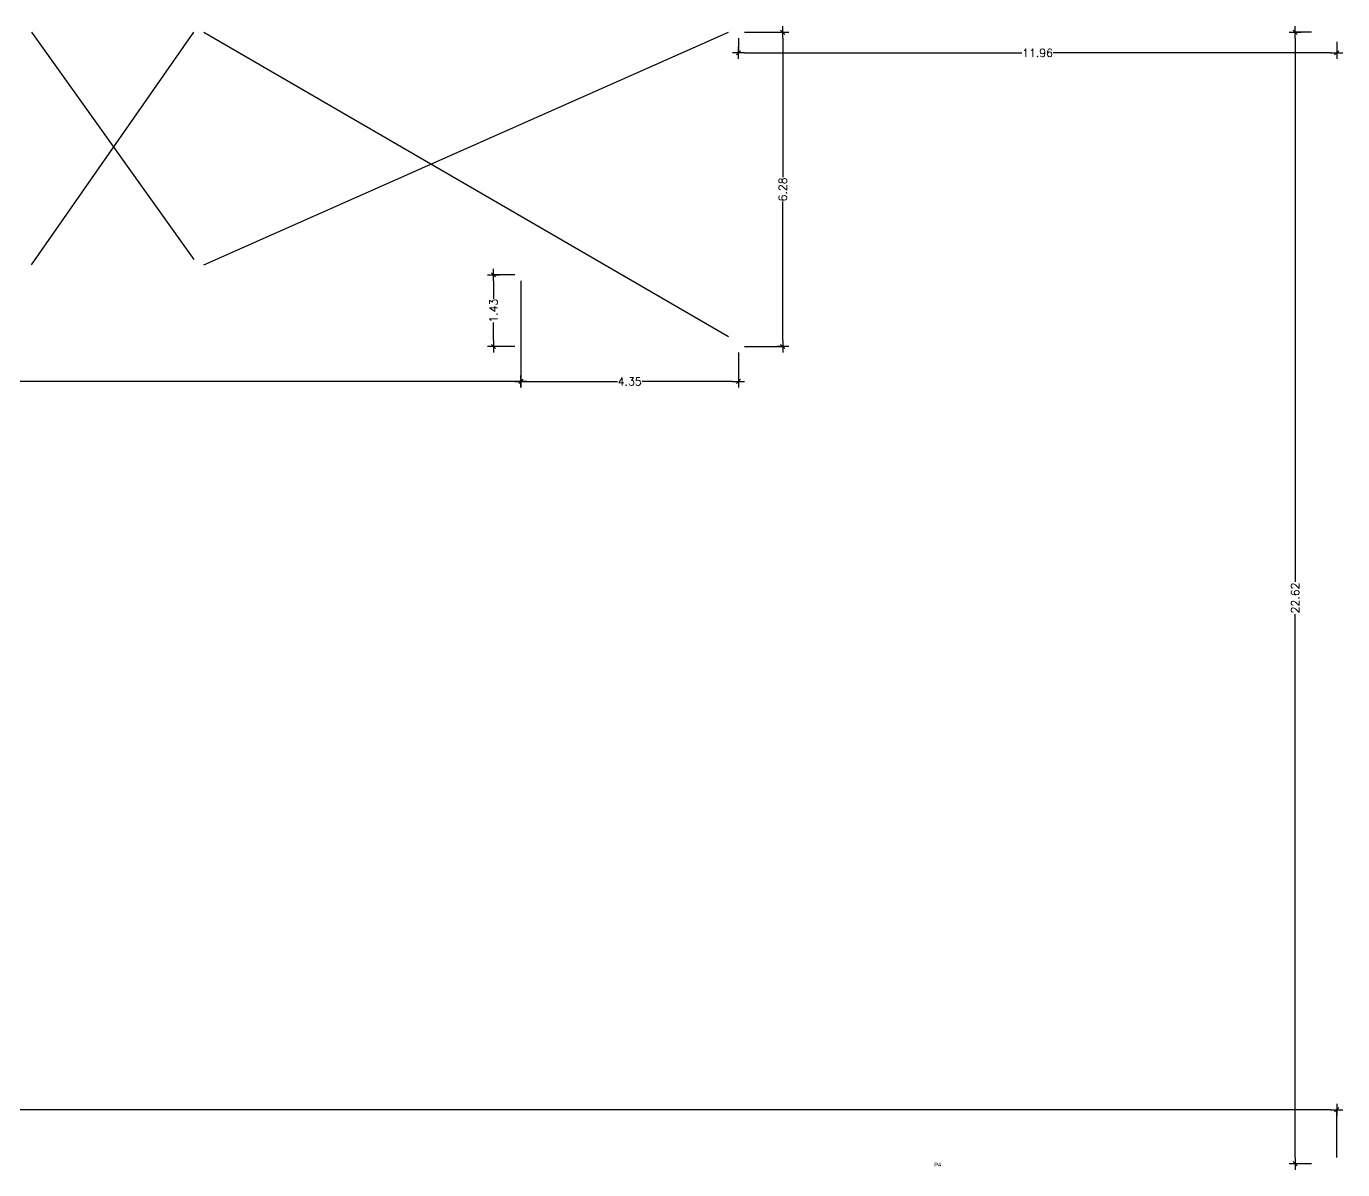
# Model space of a CAD drawing. Header units: metres. Extents: x 210 to 643, y -622 to 114.
# Drawn here: x 384.96 to 411.28, y 24.19 to 47.05 of the extents above; entities that cross this region are included whole.
import ezdxf

# ---------------------------------------------------------------- set-up
doc = ezdxf.new("R2010")
doc.units = ezdxf.units.M
for name, color, linetype in [('00.00 ACOTADO 1_100', 7, 'Continuous'), ('07.01 CARPINTERIA MEMORIA 1_50', 7, 'Continuous'), ('COTAS', 3, 'Continuous')]:
    doc.layers.add(name, color=color, linetype=linetype)
doc.styles.add('E-100', font='romans.shx', dxfattribs={"height": 0.16})
doc.styles.get("Standard").update_dxf_attribs({"font": 'arial.ttf'})
doc.dimstyles.new('E-100', dxfattribs={"dimtxt": 0.16, "dimasz": 0.12, "dimexe": 0, "dimexo": 0.12, "dimgap": 0.0035, "dimtad": 0, "dimzin": 0, "dimdsep": 46, "dimtxsty": 'E-100', "dimblk1": 'COTA', "dimblk2": 'COTA', "dimsah": 1, "dimcen": 1, "dimclre": 9, "dimadec": 0, "dimazin": 0, "dimtfac": 1, "dimtmove": 1, "dimatfit": 2, "dimfxl": 1, "dimtolj": 1, "dimarcsym": 0})

# ---------------------------------------------------------------- blocks, each defined once
blk = doc.blocks.new('COTA')
for p, q in [((-1, 0), (1, 0)), ((0, 1), (0, -1))]:
    blk.add_line(p, q)
at = {"layer": 'COTAS', "color": 5}
blk.add_line((-0.35, -0.35), (0.35, 0.35), dxfattribs=at)
blk = doc.blocks.new('*D89')
at = {"layer": '00.00 ACOTADO 1_100', "color": 9, "lineweight": -2, "transparency": 16777216}
for p, q in [((410.655, 46.933), (410.329, 46.933)), ((410.655, 24.312), (410.329, 24.312))]:
    blk.add_line(p, q, dxfattribs=at)
at = {"layer": '00.00 ACOTADO 1_100', "color": 0, "lineweight": -2, "transparency": 16777216}
for p, q in [((410.329, 46.813), (410.329, 35.946)), ((410.329, 24.432), (410.329, 35.299))]:
    blk.add_line(p, q, dxfattribs=at)
at = {"layer": 'DEFPOINTS', "color": 0, "transparency": 16777216}
for p in [(410.775, 46.933), (410.329, 24.312), (410.775, 24.312)]:
    blk.add_point(p, dxfattribs=at)
at = {"layer": '00.00 ACOTADO 1_100', "color": 0, "lineweight": -2, "transparency": 16777216, "xscale": 0.12, "yscale": 0.12, "zscale": 0.12}
for p, rotation in [((410.329, 46.933), 90), ((410.329, 24.312), 270)]:
    blk.add_blockref('COTA', p, dxfattribs=dict(at, rotation=rotation))
at = {"layer": '00.00 ACOTADO 1_100', "color": 0, "transparency": 16777216, "insert": (410.329, 35.623), "char_height": 0.16, "attachment_point": 5, "rotation": 90, "style": 'E-100'}
blk.add_mtext('\\A1;22.62', dxfattribs=at)
blk = doc.blocks.new('*D90')
at = {"layer": '00.00 ACOTADO 1_100', "color": 9, "lineweight": -2, "transparency": 16777216}
for p, q in [((399.198, 46.813), (399.198, 46.522)), ((411.159, 46.744), (411.159, 46.522))]:
    blk.add_line(p, q, dxfattribs=at)
at = {"layer": '00.00 ACOTADO 1_100', "color": 0, "lineweight": -2, "transparency": 16777216}
for p, q in [((399.318, 46.522), (404.866, 46.522)), ((411.039, 46.522), (405.49, 46.522))]:
    blk.add_line(p, q, dxfattribs=at)
at = {"layer": 'DEFPOINTS', "color": 0, "transparency": 16777216}
for p in [(399.198, 46.933), (411.159, 46.864), (411.159, 46.522)]:
    blk.add_point(p, dxfattribs=at)
at = {"layer": '00.00 ACOTADO 1_100', "color": 0, "lineweight": -2, "transparency": 16777216, "xscale": 0.12, "yscale": 0.12, "zscale": 0.12, "rotation": 180}
blk.add_blockref('COTA', (399.198, 46.522), dxfattribs=at)
at = {"layer": '00.00 ACOTADO 1_100', "color": 0, "lineweight": -2, "transparency": 16777216, "xscale": 0.12, "yscale": 0.12, "zscale": 0.12}
blk.add_blockref('COTA', (411.159, 46.522), dxfattribs=at)
at = {"layer": '00.00 ACOTADO 1_100', "color": 0, "transparency": 16777216, "insert": (405.178, 46.522), "char_height": 0.16, "attachment_point": 5, "style": 'E-100'}
blk.add_mtext('\\A1;11.96', dxfattribs=at)
blk = doc.blocks.new('*D91')
at = {"layer": '00.00 ACOTADO 1_100', "color": 9, "lineweight": -2, "transparency": 16777216}
for p, q in [((336.199, 24.438), (336.199, 25.392)), ((411.159, 24.438), (411.159, 25.392))]:
    blk.add_line(p, q, dxfattribs=at)
at = {"layer": '00.00 ACOTADO 1_100', "color": 0, "lineweight": -2, "transparency": 16777216}
for p, q in [((336.319, 25.392), (373.355, 25.392)), ((411.039, 25.392), (374.002, 25.392))]:
    blk.add_line(p, q, dxfattribs=at)
at = {"layer": 'DEFPOINTS', "color": 0, "transparency": 16777216}
for p in [(411.159, 25.392), (336.199, 24.318), (411.159, 24.318)]:
    blk.add_point(p, dxfattribs=at)
at = {"layer": '00.00 ACOTADO 1_100', "color": 0, "lineweight": -2, "transparency": 16777216, "xscale": 0.12, "yscale": 0.12, "zscale": 0.12, "rotation": 180}
blk.add_blockref('COTA', (336.199, 25.392), dxfattribs=at)
at = {"layer": '00.00 ACOTADO 1_100', "color": 0, "lineweight": -2, "transparency": 16777216, "xscale": 0.12, "yscale": 0.12, "zscale": 0.12}
blk.add_blockref('COTA', (411.159, 25.392), dxfattribs=at)
at = {"layer": '00.00 ACOTADO 1_100', "color": 0, "transparency": 16777216, "insert": (373.679, 25.392), "char_height": 0.16, "attachment_point": 5, "style": 'E-100'}
blk.add_mtext('\\A1;74.96', dxfattribs=at)
blk = doc.blocks.new('*D92')
at = {"layer": '00.00 ACOTADO 1_100', "color": 9, "lineweight": -2, "transparency": 16777216}
for p, q in [((342.389, 41.963), (342.389, 39.953)), ((394.849, 41.963), (394.849, 39.953))]:
    blk.add_line(p, q, dxfattribs=at)
at = {"layer": '00.00 ACOTADO 1_100', "color": 0, "lineweight": -2, "transparency": 16777216}
for p, q in [((342.509, 39.953), (368.295, 39.953)), ((394.729, 39.953), (368.942, 39.953))]:
    blk.add_line(p, q, dxfattribs=at)
at = {"layer": 'DEFPOINTS', "color": 0, "transparency": 16777216}
for p in [(342.389, 42.083), (394.849, 42.083), (394.849, 39.953)]:
    blk.add_point(p, dxfattribs=at)
at = {"layer": '00.00 ACOTADO 1_100', "color": 0, "lineweight": -2, "transparency": 16777216, "xscale": 0.12, "yscale": 0.12, "zscale": 0.12, "rotation": 180}
blk.add_blockref('COTA', (342.389, 39.953), dxfattribs=at)
at = {"layer": '00.00 ACOTADO 1_100', "color": 0, "lineweight": -2, "transparency": 16777216, "xscale": 0.12, "yscale": 0.12, "zscale": 0.12}
blk.add_blockref('COTA', (394.849, 39.953), dxfattribs=at)
at = {"layer": '00.00 ACOTADO 1_100', "color": 0, "transparency": 16777216, "insert": (368.619, 39.953), "char_height": 0.16, "attachment_point": 5, "style": 'E-100'}
blk.add_mtext('\\A1;52.46', dxfattribs=at)
blk = doc.blocks.new('*D93')
at = {"layer": '00.00 ACOTADO 1_100', "color": 9, "lineweight": -2, "transparency": 16777216}
for p, q in [((394.849, 40.531), (394.849, 39.953)), ((399.198, 40.531), (399.198, 39.953))]:
    blk.add_line(p, q, dxfattribs=at)
at = {"layer": '00.00 ACOTADO 1_100', "color": 0, "lineweight": -2, "transparency": 16777216}
for p, q in [((394.969, 39.953), (396.776, 39.953)), ((399.078, 39.953), (397.27, 39.953))]:
    blk.add_line(p, q, dxfattribs=at)
at = {"layer": 'DEFPOINTS', "color": 0, "transparency": 16777216}
for p in [(394.849, 40.651), (399.198, 40.651), (399.198, 39.953)]:
    blk.add_point(p, dxfattribs=at)
at = {"layer": '00.00 ACOTADO 1_100', "color": 0, "lineweight": -2, "transparency": 16777216, "xscale": 0.12, "yscale": 0.12, "zscale": 0.12, "rotation": 180}
blk.add_blockref('COTA', (394.849, 39.953), dxfattribs=at)
at = {"layer": '00.00 ACOTADO 1_100', "color": 0, "lineweight": -2, "transparency": 16777216, "xscale": 0.12, "yscale": 0.12, "zscale": 0.12}
blk.add_blockref('COTA', (399.198, 39.953), dxfattribs=at)
at = {"layer": '00.00 ACOTADO 1_100', "color": 0, "transparency": 16777216, "insert": (397.023, 39.953), "char_height": 0.16, "attachment_point": 5, "style": 'E-100'}
blk.add_mtext('\\A1;4.35', dxfattribs=at)
blk = doc.blocks.new('*D94')
at = {"layer": '00.00 ACOTADO 1_100', "color": 9, "lineweight": -2, "transparency": 16777216}
for p, q in [((399.318, 46.933), (400.083, 46.933)), ((399.318, 40.651), (400.083, 40.651))]:
    blk.add_line(p, q, dxfattribs=at)
at = {"layer": '00.00 ACOTADO 1_100', "color": 0, "lineweight": -2, "transparency": 16777216}
for p, q in [((400.083, 46.813), (400.083, 44.036)), ((400.083, 40.771), (400.083, 43.549))]:
    blk.add_line(p, q, dxfattribs=at)
at = {"layer": 'DEFPOINTS', "color": 0, "transparency": 16777216}
for p in [(399.198, 46.933), (400.083, 46.933), (399.198, 40.651)]:
    blk.add_point(p, dxfattribs=at)
at = {"layer": '00.00 ACOTADO 1_100', "color": 0, "lineweight": -2, "transparency": 16777216, "xscale": 0.12, "yscale": 0.12, "zscale": 0.12}
for p, rotation in [((400.083, 46.933), 90), ((400.083, 40.651), 270)]:
    blk.add_blockref('COTA', p, dxfattribs=dict(at, rotation=rotation))
at = {"layer": '00.00 ACOTADO 1_100', "color": 0, "transparency": 16777216, "insert": (400.083, 43.792), "char_height": 0.16, "attachment_point": 5, "rotation": 90, "style": 'E-100'}
blk.add_mtext('\\A1;6.28', dxfattribs=at)
blk = doc.blocks.new('*D99')
at = {"layer": '00.00 ACOTADO 1_100', "color": 9, "lineweight": -2, "transparency": 16777216}
for p, q in [((394.729, 42.083), (394.3, 42.083)), ((394.729, 40.651), (394.3, 40.651))]:
    blk.add_line(p, q, dxfattribs=at)
at = {"layer": '00.00 ACOTADO 1_100', "color": 0, "lineweight": -2, "transparency": 16777216}
for p, q in [((394.3, 41.963), (394.3, 41.603)), ((394.3, 40.771), (394.3, 41.131))]:
    blk.add_line(p, q, dxfattribs=at)
at = {"layer": 'DEFPOINTS', "color": 0, "transparency": 16777216}
for p in [(394.849, 42.083), (394.3, 40.651), (394.849, 40.651)]:
    blk.add_point(p, dxfattribs=at)
at = {"layer": '00.00 ACOTADO 1_100', "color": 0, "lineweight": -2, "transparency": 16777216, "xscale": 0.12, "yscale": 0.12, "zscale": 0.12}
for p, rotation in [((394.3, 42.083), 90), ((394.3, 40.651), 270)]:
    blk.add_blockref('COTA', p, dxfattribs=dict(at, rotation=rotation))
at = {"layer": '00.00 ACOTADO 1_100', "color": 0, "transparency": 16777216, "insert": (394.3, 41.367), "char_height": 0.16, "attachment_point": 5, "rotation": 90, "style": 'E-100'}
blk.add_mtext('\\A1;1.43', dxfattribs=at)

msp = doc.modelspace()

# ---------------------------------------------------------------- linework, layer by layer
at = {"layer": '00.00 ACOTADO 1_100', "color": 9}
for p, q in [((385.059, 46.933), (388.309, 42.388)), ((385.059, 42.283), (388.309, 46.933)), ((388.509, 46.933), (398.998, 40.851)), ((388.509, 42.283), (398.998, 46.933))]:
    msp.add_line(p, q, dxfattribs=at)

# ---------------------------------------------------------------- texts
at = {"layer": '07.01 CARPINTERIA MEMORIA 1_50', "insert": (403.111, 24.33), "char_height": 0.08, "attachment_point": 1}
msp.add_mtext_dynamic_manual_height_columns('P4', width=1.57422, gutter_width=1, heights=[0.691], dxfattribs=at)

# ---------------------------------------------------------------- dimensions: what is measured, and where the dimension line sits
at = {"layer": '00.00 ACOTADO 1_100'}
for base, p1, p2, picture, middle in [((411.159, 46.522), (399.198, 46.933), (411.159, 46.864), '*D90', (405.178, 46.522)), ((394.849, 39.953), (342.389, 42.083), (394.849, 42.083), '*D92', (368.619, 39.953)), ((399.198, 39.953), (394.849, 40.651), (399.198, 40.651), '*D93', (397.023, 39.953)), ((411.159, 25.392), (336.199, 24.318), (411.159, 24.318), '*D91', (373.679, 25.392))]:
    dim = msp.add_linear_dim(base=base, p1=p1, p2=p2, dimstyle='E-100', dxfattribs=at)
    dim.commit()
    dim.dimension.update_dxf_attribs({"geometry": picture, "text_midpoint": middle})
for base, p1, p2, picture, middle in [((400.083, 46.933), (399.198, 40.651), (399.198, 46.933), '*D94', (400.083, 43.792)), ((410.329, 24.312), (410.775, 46.933), (410.775, 24.312), '*D89', (410.329, 35.623)), ((394.3, 40.651), (394.849, 42.083), (394.849, 40.651), '*D99', (394.3, 41.367))]:
    dim = msp.add_linear_dim(base=base, p1=p1, p2=p2, angle=90, dimstyle='E-100', dxfattribs=at)
    dim.commit()
    dim.dimension.update_dxf_attribs({"geometry": picture, "text_midpoint": middle})

doc.saveas('drawing.dxf')
